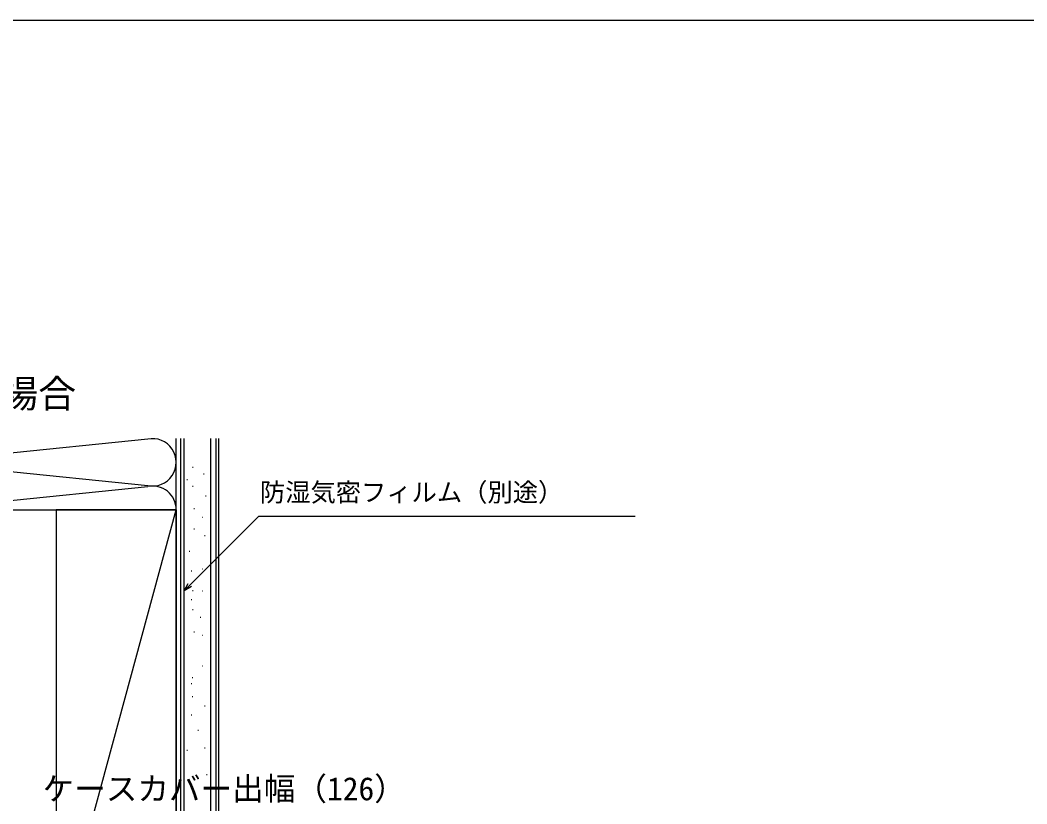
# Model space of a CAD drawing. Units: millimetres, scale not verified. Extents: x -525 to 525, y -783 to 777.
# Drawn here: x -251.4 to 67.2, y 499.3 to 747.4 of the extents above; entities that cross this region are included whole.
import ezdxf
from ezdxf.enums import TextEntityAlignment as Align

# ---------------------------------------------------------------- set-up
doc = ezdxf.new("R2010")
doc.units = ezdxf.units.MM
doc.header["$LTSCALE"] = 4
for name, color, linetype in [('0-1_USER1', 3, 'Continuous'), ('0-7_YKK_D', 6, 'Continuous'), ('0-8_YKK_ZWAK', 7, 'Continuous'), ('0-9_YSS_K', 3, 'Continuous'), ('0-A_YSS_KE', 3, 'Continuous')]:
    doc.layers.add(name, color=color, linetype=linetype)
doc.styles.add('ＭＳ ゴシック', font='')
doc.styles.get('ＭＳ ゴシック').set_extended_font_data('MS Gothic')

msp = doc.modelspace()

# ---------------------------------------------------------------- linework, layer by layer
at = {"layer": '0-7_YKK_D'}
for points in [[(-199.499, 566.744), (-197.695, 568.547), (-175.902, 590.34), (-56.792, 590.34)], [(-197.212, 568.064), (-199.499, 566.744), (-198.179, 569.03)]]:
    msp.add_lwpolyline(points, dxfattribs=at)
at = {"layer": '0-8_YKK_ZWAK'}
msp.add_line((-525, 747.4), (525, 747.4), dxfattribs=at)
at = {"layer": '0-9_YSS_K'}
for p, q in [((-201.998, 592.404), (-201.998, 614.904)), ((-200.5, 437.404), (-200.5, 614.904)), ((-191, 437.404), (-191, 614.904)), ((-188.499, 437.404), (-188.499, 614.904)), ((-211.03, 614.746), (-281.967, 607.562)), ((-281.967, 607.246), (-211.03, 600.062)), ((-196.854, 605.849), (-196.654, 605.849)), ((-193.392, 603.772), (-193.192, 603.772)), ((-281.967, 592.562), (-211.03, 599.746)), ((-198.628, 601.939), (-198.428, 601.939)), ((-196.854, 599.849), (-196.654, 599.849)), ((-192.7, 596.849), (-192.5, 596.849)), ((-196.392, 592.81), (-196.192, 592.81)), ((-290.999, 592.404), (-201.998, 592.404)), ((-239.999, 452.404), (-201.999, 592.404)), ((-193.738, 590.041), (-193.538, 590.041)), ((-196.392, 586.349), (-196.192, 586.349)), ((-193.033, 584.207), (-192.833, 584.207)), ((-197.928, 579.312), (-197.728, 579.312)), ((-193.732, 573.717), (-193.532, 573.717)), ((-197.229, 573.018), (-197.029, 573.018)), ((-197.229, 563.926), (-197.029, 563.926)), ((-196.888, 566.79), (-196.688, 566.79)), ((-193.732, 566.723), (-193.532, 566.723)), ((-196.888, 560.79), (-196.688, 560.79)), ((-194.431, 558.331), (-194.231, 558.331)), ((-196.427, 553.752), (-196.227, 553.752)), ((-193.732, 552.736), (-193.532, 552.736)), ((-193.732, 542.945), (-193.532, 542.945)), ((-196.936, 539.241), (-196.736, 539.241)), ((-197.229, 537.35), (-197.029, 537.35)), ((-196.936, 533.24), (-196.736, 533.24)), ((-193.033, 530.357), (-192.833, 530.357)), ((-197.287, 527.488), (-197.087, 527.488)), ((-195.189, 522.592), (-194.989, 522.592)), ((-198.686, 516.298), (-198.486, 516.298)), ((-193.091, 516.997), (-192.891, 516.997)), ((-192.392, 508.605), (-192.192, 508.605)), ((-196.588, 503.709), (-196.388, 503.709))]:
    msp.add_line(p, q, dxfattribs=at)
for centre, start in [((-209.498, 607.404), 258.21646), ((-209.498, 592.404), 0)]:
    msp.add_arc(centre, 7.5, start, 101.78354, dxfattribs=at)
at = {"layer": '0-A_YSS_KE'}
for p, q in [((-199.499, 451.404), (-199.499, 614.904)), ((-189.5, 614.904), (-189.5, 437.404)), ((-239.999, 592.404), (-239.999, 452.404)), ((-201.998, 592.404), (-239.998, 592.404)), ((-202, 592.399), (-202, 437.404)), ((-201.999, 452.404), (-201.999, 592.404))]:
    msp.add_line(p, q, dxfattribs=at)

# ---------------------------------------------------------------- texts
at = {"layer": '0-1_USER1', "style": 'ＭＳ ゴシック'}
msp.add_text('●上げ下げロール網戸 XMWを取付けた場合', height=8.798, dxfattribs=at).set_placement((-461.636, 622.105), align=Align.BOTTOM_LEFT)
at = {"layer": '0-7_YKK_D', "style": 'ＭＳ ゴシック'}
for s, height, p in [('防湿気密フィルム（別途）', 5.865, (-175.516, 593.24)), ('ケースカバー出幅（126）', 7.331, (-244.301, 498.207))]:
    msp.add_text(s, height=height, dxfattribs=at).set_placement(p, align=Align.BOTTOM_LEFT)

doc.saveas('drawing.dxf')
